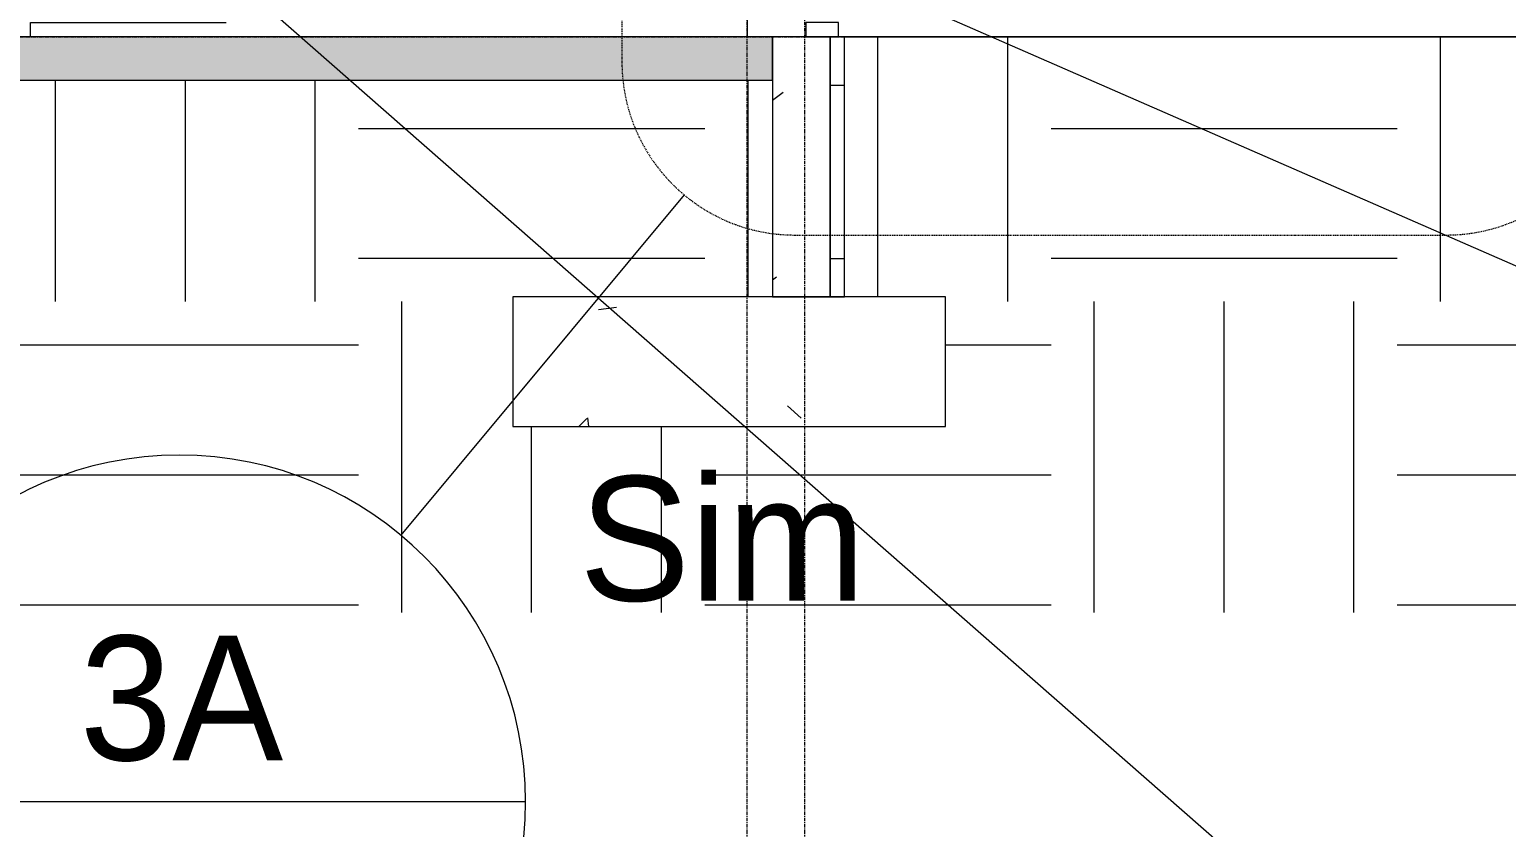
# Model space of a CAD drawing. Header units: inches. Extents: x -23565 to -21, y -324 to 853.
# Drawn here: x -10909.7 to -10705, y -109.5 to 1 of the extents above; entities that cross this region are included whole.
import ezdxf

# ---------------------------------------------------------------- set-up
doc = ezdxf.new("R2010")
doc.units = ezdxf.units.IN
doc.header["$MEASUREMENT"] = 0
doc.linetypes.add('Dash Dot 3_16_', pattern=[0.3125, 0.1875, -0.0625, 0, -0.0625])
doc.linetypes.add('Grid Line 1_2_', pattern=[0.875, 0.5, -0.125, 0.125, -0.125])
for name, color, linetype, lineweight in [('A-ANNO-IDEN', 131, 'Continuous', 9), ('A-ANNO-SYMB', 150, 'Continuous', 9), ('A-FLOR', 192, 'Continuous', 13), ('A-FLOR-LEVL', 51, 'Continuous', 9), ('A-FLOR-MCUT', 51, 'Continuous', 9), ('A-FLOR-PATT', 8, 'Continuous', 25), ('A-GLAZ-CWMG', 51, 'Continuous', 13), ('A-WALL', 113, 'Continuous', 13), ('A-WALL-PATT', 111, 'Continuous', 25), ('C-TOPO', 7, 'Continuous', 13), ('I-WALL', 2, 'Continuous', 13), ('L-SITE-WALL', 31, 'Continuous', 13), ('S-FNDN', 32, 'Continuous', 13), ('S-GRID', 1, 'Continuous', 9)]:
    doc.layers.add(name, color=color, linetype=linetype, lineweight=lineweight)
doc.styles.add('Century Gothic', font='GOTHIC.TTF', dxfattribs={"height": 17.245342})
pattern_1 = [(50, (22063.86, 65.275), (55.0854, -4.8198), [5.76, -63.36]), (355, (22063.86, 65.275), (-10.6557, 57.7685), [4.608, -50.688]), (100.451, (22068.45, 64.874), (44.4295, 52.9487), [4.895, -53.848]), (46.184, (22063.86, 80.635), (81.9644, -12.712), [8.64, -95.04]), (96.636, (22070.69, 79.576), (71.7815, 74.8124), [7.343, -80.772]), (351.184, (22063.86, 80.635), (71.782, 74.8124), [6.912, -76.032]), (21, (22071.54, 76.795), (45.842, -30.9215), [5.76, -63.36]), (326, (22071.54, 76.795), (18.687, 55.6915), [4.608, -50.688]), (71.451, (22075.36, 74.22), (64.529, 24.77), [4.895, -53.848]), (37.5, (22063.858, 65.275), (0.9339, 25.5668), [2.534, -47.539, 2.534, -48.922, -50.88]), (37.5, (22063.858, 65.275), (0.9339, 25.5668), [-101.53, 2.534, -48.346]), (7.5, (22063.858, 65.275), (20.20404, 30.2913), [2.534, -26.803, 2.534, -46.387, -19.392]), (7.5, (22063.858, 65.275), (20.20404, 30.2913), [-78.259, 2.534, -16.858]), (327.5, (22046.732, 65.275), (40.9978, -1.7324), [2.534, -16.666, 2.534, -57.37, -79.488]), (327.5, (22046.732, 65.275), (40.9978, -1.7324), [-79.104, 2.534, -76.954]), (317.5, (22039.052, 65.275), (44.7889, 7.6878), [2.534, -22.426, 2.534, -37.248, -56.448]), (317.5, (22039.052, 65.275), (44.7889, 7.6878), [-64.742, 2.534, -53.914])]
pattern_2 = [(0, (22063.86, 65.275), (48, 48), [48, -48]), (0, (22063.86, 83.275), (48, 48), [48, -48]), (0, (22063.86, 101.275), (48, 48), [48, -48]), (90, (22069.86, 107.275), (-48, 48), [48, -48]), (90, (22087.86, 107.275), (-48, 48), [48, -48]), (90, (22105.86, 107.275), (-48, 48), [48, -48])]

# ---------------------------------------------------------------- blocks, each defined once
blk = doc.blocks.new('Struct_Xcel_Sports Complex_rvt-3-Building Section - North_South looking East _ Lounge')
at = {"layer": 'A-FLOR-PATT', "lineweight": 9}
h = blk.add_hatch(dxfattribs=at)
h.set_pattern_fill('FP_47', color=256, style=0, pattern_type=2)
h.set_pattern_definition(pattern_1)
h.paths.add_polyline_path([(22790.8, -6), (22790.8, 0), (21132.3, 0), (21132.3, -6), (22724.07, -6)], flags=0)
at = {"layer": 'A-WALL-PATT', "lineweight": 9}
h = blk.add_hatch(dxfattribs=at)
h.set_pattern_fill('FP_47', color=8, style=0, pattern_type=2)
h.set_pattern_definition(pattern_1)
h.paths.add_polyline_path([(22798.8, -36), (22798.8, 0), (22790.8, 0), (22790.8, -36)], flags=0)
at = {"layer": 'S-FNDN', "lineweight": 9}
h = blk.add_hatch(dxfattribs=at)
h.set_pattern_fill('FP_47', color=8, style=0, pattern_type=2)
h.set_pattern_definition(pattern_1)
h.paths.add_polyline_path([(22754.8, -54), (22814.8, -54), (22814.8, -36), (22754.8, -36)], flags=0)
at = {"layer": 'A-FLOR', "color": 7}
for p, q in [((22790.8, 0), (21132.3, 0)), ((21132.3, -6), (22790.8, -6))]:
    blk.add_line(p, q, dxfattribs=at)
at = {"layer": 'A-FLOR-MCUT', "color": 7, "lineweight": 13}
blk.add_line((22790.8, -6), (22790.8, 0), dxfattribs=at)
at = {"layer": 'A-WALL', "color": 7}
blk.add_line((22790.8, 0), (22790.8, -6), dxfattribs=at)
at = {"layer": 'L-SITE-WALL', "color": 7}
for p, q in [((22798.8, 0), (22790.8, 0)), ((22798.8, -36), (22798.8, 0)), ((22790.8, -6), (22790.8, -36)), ((22790.8, -36), (22798.8, -36))]:
    blk.add_line(p, q, dxfattribs=at)
at = {"layer": 'S-FNDN', "color": 7}
for p, q in [((22814.8, -36), (22754.8, -36)), ((22754.8, -36), (22754.8, -54)), ((22814.8, -54), (22814.8, -36)), ((22754.8, -54), (22814.8, -54))]:
    blk.add_line(p, q, dxfattribs=at)
blk = doc.blocks.new('Rectangular Mullion - Exterior 2_ x 4_5_-1305154-Building Section - North_South looking East _ Lounge')
at = {"layer": 'A-GLAZ-CWMG', "color": 7}
for p, q in [((22799.93, 2), (22795.43, 2)), ((22795.43, 2), (22795.43, 0)), ((22795.43, 0), (22799.93, 0)), ((22799.93, 0), (22799.93, 2))]:
    blk.add_line(p, q, dxfattribs=at)
blk = doc.blocks.new('Rectangular Mullion - Exterior 2_ x 4_5_-1142647-Building Section - North_South looking East _ Lounge')
at = {"layer": 'A-GLAZ-CWMG', "color": 8, "lineweight": 9}
for p, q in [((22687.93, 0), (22687.93, 2)), ((22687.93, 2), (22715.05, 2))]:
    blk.add_line(p, q, dxfattribs=at)
blk = doc.blocks.new('Section - Callout Head-19020-Building Section - North_South looking East _ Lounge')
at = {"layer": 'A-ANNO-SYMB'}
blk.add_line((22660.58, -105.93), (22756.58, -105.93), dxfattribs=at)
for start, end in [(0, 180), (180, 360)]:
    blk.add_arc((22708.58, -105.93), 48, start, end, dxfattribs=at)

msp = doc.modelspace()

# ---------------------------------------------------------------- hatches: boundary and pattern name
at = {"layer": 'A-WALL-PATT', "lineweight": 9}
h = msp.add_hatch(dxfattribs=at)
h.set_pattern_fill('FP_45', color=8, style=0, pattern_type=2)
h.set_pattern_definition([(0, (22063.858, 65.275), (0, 24), []), (90, (22063.858, 65.275), (-24, 1e-15), [])])
h.paths.add_polyline_path([(-10798.70635, -36), (-10796.70635, -36), (-10796.70635, 0), (-10798.70635, 0)], flags=0)
at = {"layer": 'C-TOPO', "lineweight": 9}
h = msp.add_hatch(dxfattribs=at)
h.set_pattern_fill('FP_39', color=8, style=0, pattern_type=2)
h.set_pattern_definition(pattern_2)
h.paths.add_polyline_path([(-11493.17708, -79.73125), (-10798.70635, -79.73125), (-10798.70635, -54), (-10842.70635, -54), (-10842.70635, -36), (-10806.70635, -36), (-10806.70635, -6), (-12465.20635, -6), (-12465.20635, -36), (-12399.45635, -36), (-12399.45635, -60), (-12519.45635, -60), (-12519.45635, -36), (-12475.20635, -36), (-12475.20635, 0), (-13042.52708, 0), (-13042.52708, -79.73125), (-11518.70635, -79.73125)], flags=0)
h.paths.add_polyline_path([(-11179.45635, -36), (-11317.45635, -36), (-11317.45635, -12), (-11179.45635, -12)], flags=0)
h.paths.add_polyline_path([(-12242.45635, -30), (-12242.45635, -12), (-12182.45635, -12), (-12182.45635, -30)], flags=0)
h.paths.add_polyline_path([(-11458.70635, -30), (-11518.70635, -30), (-11518.70635, -12), (-11458.70635, -12)], flags=0)
h.paths.add_polyline_path([(-12001.20635, -30), (-12001.20635, -12), (-11941.20635, -12), (-11941.20635, -30)], flags=0)
h.paths.add_polyline_path([(-11759.95635, -30), (-11759.95635, -12), (-11699.95635, -12), (-11699.95635, -30)], flags=0)
h = msp.add_hatch(dxfattribs=at)
h.set_pattern_fill('FP_39', color=8, style=0, pattern_type=2)
h.set_pattern_definition(pattern_2)
h.paths.add_polyline_path([(-10648.17625, -79.73125), (-10645.44168, -79.73125), (-10645.44168, 0), (-10796.70635, 0), (-10796.70635, -36), (-10782.70635, -36), (-10782.70635, -54), (-10798.70635, -54), (-10798.70635, -79.73125), (-10653.59064, -79.73125)], flags=0)

# ---------------------------------------------------------------- linework, layer by layer
at = {"layer": 'A-ANNO-IDEN', "color": 153}
for p, q in [((-10932.40217, 68.17251), (-10533.76784, -105.93838)), ((-10882.17897, 8.81596), (-10533.58034, -296.67803))]:
    msp.add_line(p, q, dxfattribs=at)
at = {"layer": 'A-ANNO-SYMB', "linetype": 'Dash Dot 3_16_'}
for p, q in [((-10827.58938, 232.6192), (-10827.58938, -3.4647)), ((-10803.58938, -27.4647), (-10713.32801, -27.4647))]:
    msp.add_line(p, q, dxfattribs=at)
at = {"layer": 'A-ANNO-SYMB'}
msp.add_line((-10818.94836, -21.90655), (-10858.21191, -69.05113), dxfattribs=at)
at = {"layer": 'A-ANNO-SYMB', "linetype": 'Dash Dot 3_16_'}
for centre, start, end in [((-10803.58938, -3.4647), 180, 270), ((-10713.32801, -3.4647), 270, 360)]:
    msp.add_arc(centre, 24, start, end, dxfattribs=at)
at = {"layer": 'A-FLOR-LEVL', "linetype": 'Grid Line 1_2_'}
msp.add_line((-13235.90833, 0), (-9931.9801, 0), dxfattribs=at)
at = {"layer": 'C-TOPO'}
for p, q in [((-10796.70635, 0), (-10713.63375, 0)), ((-10713.63375, 0), (-10700.17147, 0))]:
    msp.add_line(p, q, dxfattribs=at)
at = {"layer": 'C-TOPO', "color": 8, "lineweight": 9}
for p, q in [((-10713.63367, 0), (-10796.70635, 0)), ((-10700.17176, 0), (-10713.63367, 0))]:
    msp.add_line(p, q, dxfattribs=at)
at = {"layer": 'I-WALL', "color": 8, "lineweight": 9}
msp.add_line((-10810.20635, 98), (-10810.20635, 0), dxfattribs=at)
at = {"layer": 'L-SITE-WALL', "color": 7}
for p, q in [((-10798.70635, 0), (-10798.70635, -36)), ((-10796.70635, 0), (-10798.70635, 0)), ((-10796.70635, -36), (-10796.70635, 0)), ((-10798.70635, -36), (-10796.70635, -36))]:
    msp.add_line(p, q, dxfattribs=at)
at = {"layer": 'S-GRID', "linetype": 'Grid Line 1_2_'}
for p, q in [((-10810.20635, -273.16081), (-10810.20635, 738.65708)), ((-10810.20635, -273.16081), (-10810.20635, 738.65708)), ((-10802.20635, -273.16081), (-10802.20635, 738.65708)), ((-10802.20635, -273.16081), (-10802.20635, 738.65708))]:
    msp.add_line(p, q, dxfattribs=at)

# ---------------------------------------------------------------- block references
at = {"color": 250, "lineweight": 5}
msp.add_blockref('Struct_Xcel_Sports Complex_rvt-3-Building Section - North_South looking East _ Lounge', (-33597.50916, 0), dxfattribs=at)
at = {"layer": 'A-ANNO-SYMB'}
msp.add_blockref('Section - Callout Head-19020-Building Section - North_South looking East _ Lounge', (-33597.50916, 0), dxfattribs=at)
at = {"layer": 'A-GLAZ-CWMG', "color": 8, "lineweight": 9}
for name in ['Rectangular Mullion - Exterior 2_ x 4_5_-1142647-Building Section - North_South looking East _ Lounge', 'Rectangular Mullion - Exterior 2_ x 4_5_-1305154-Building Section - North_South looking East _ Lounge']:
    msp.add_blockref(name, (-33597.50916, 0), dxfattribs=at)

# ---------------------------------------------------------------- texts
at = {"layer": 'A-ANNO-SYMB', "char_height": 17.245342, "line_spacing_factor": 0.984117, "style": 'Century Gothic'}
for s, insert, width, attachment_point in [('Sim', (-10833.50581, -60.86186), 46.224, 1), ('3A', (-10888.65302, -82.95349), 36.936, 2)]:
    msp.add_mtext(s, dxfattribs=dict(at, insert=insert, width=width, attachment_point=attachment_point))

doc.saveas('drawing.dxf')
